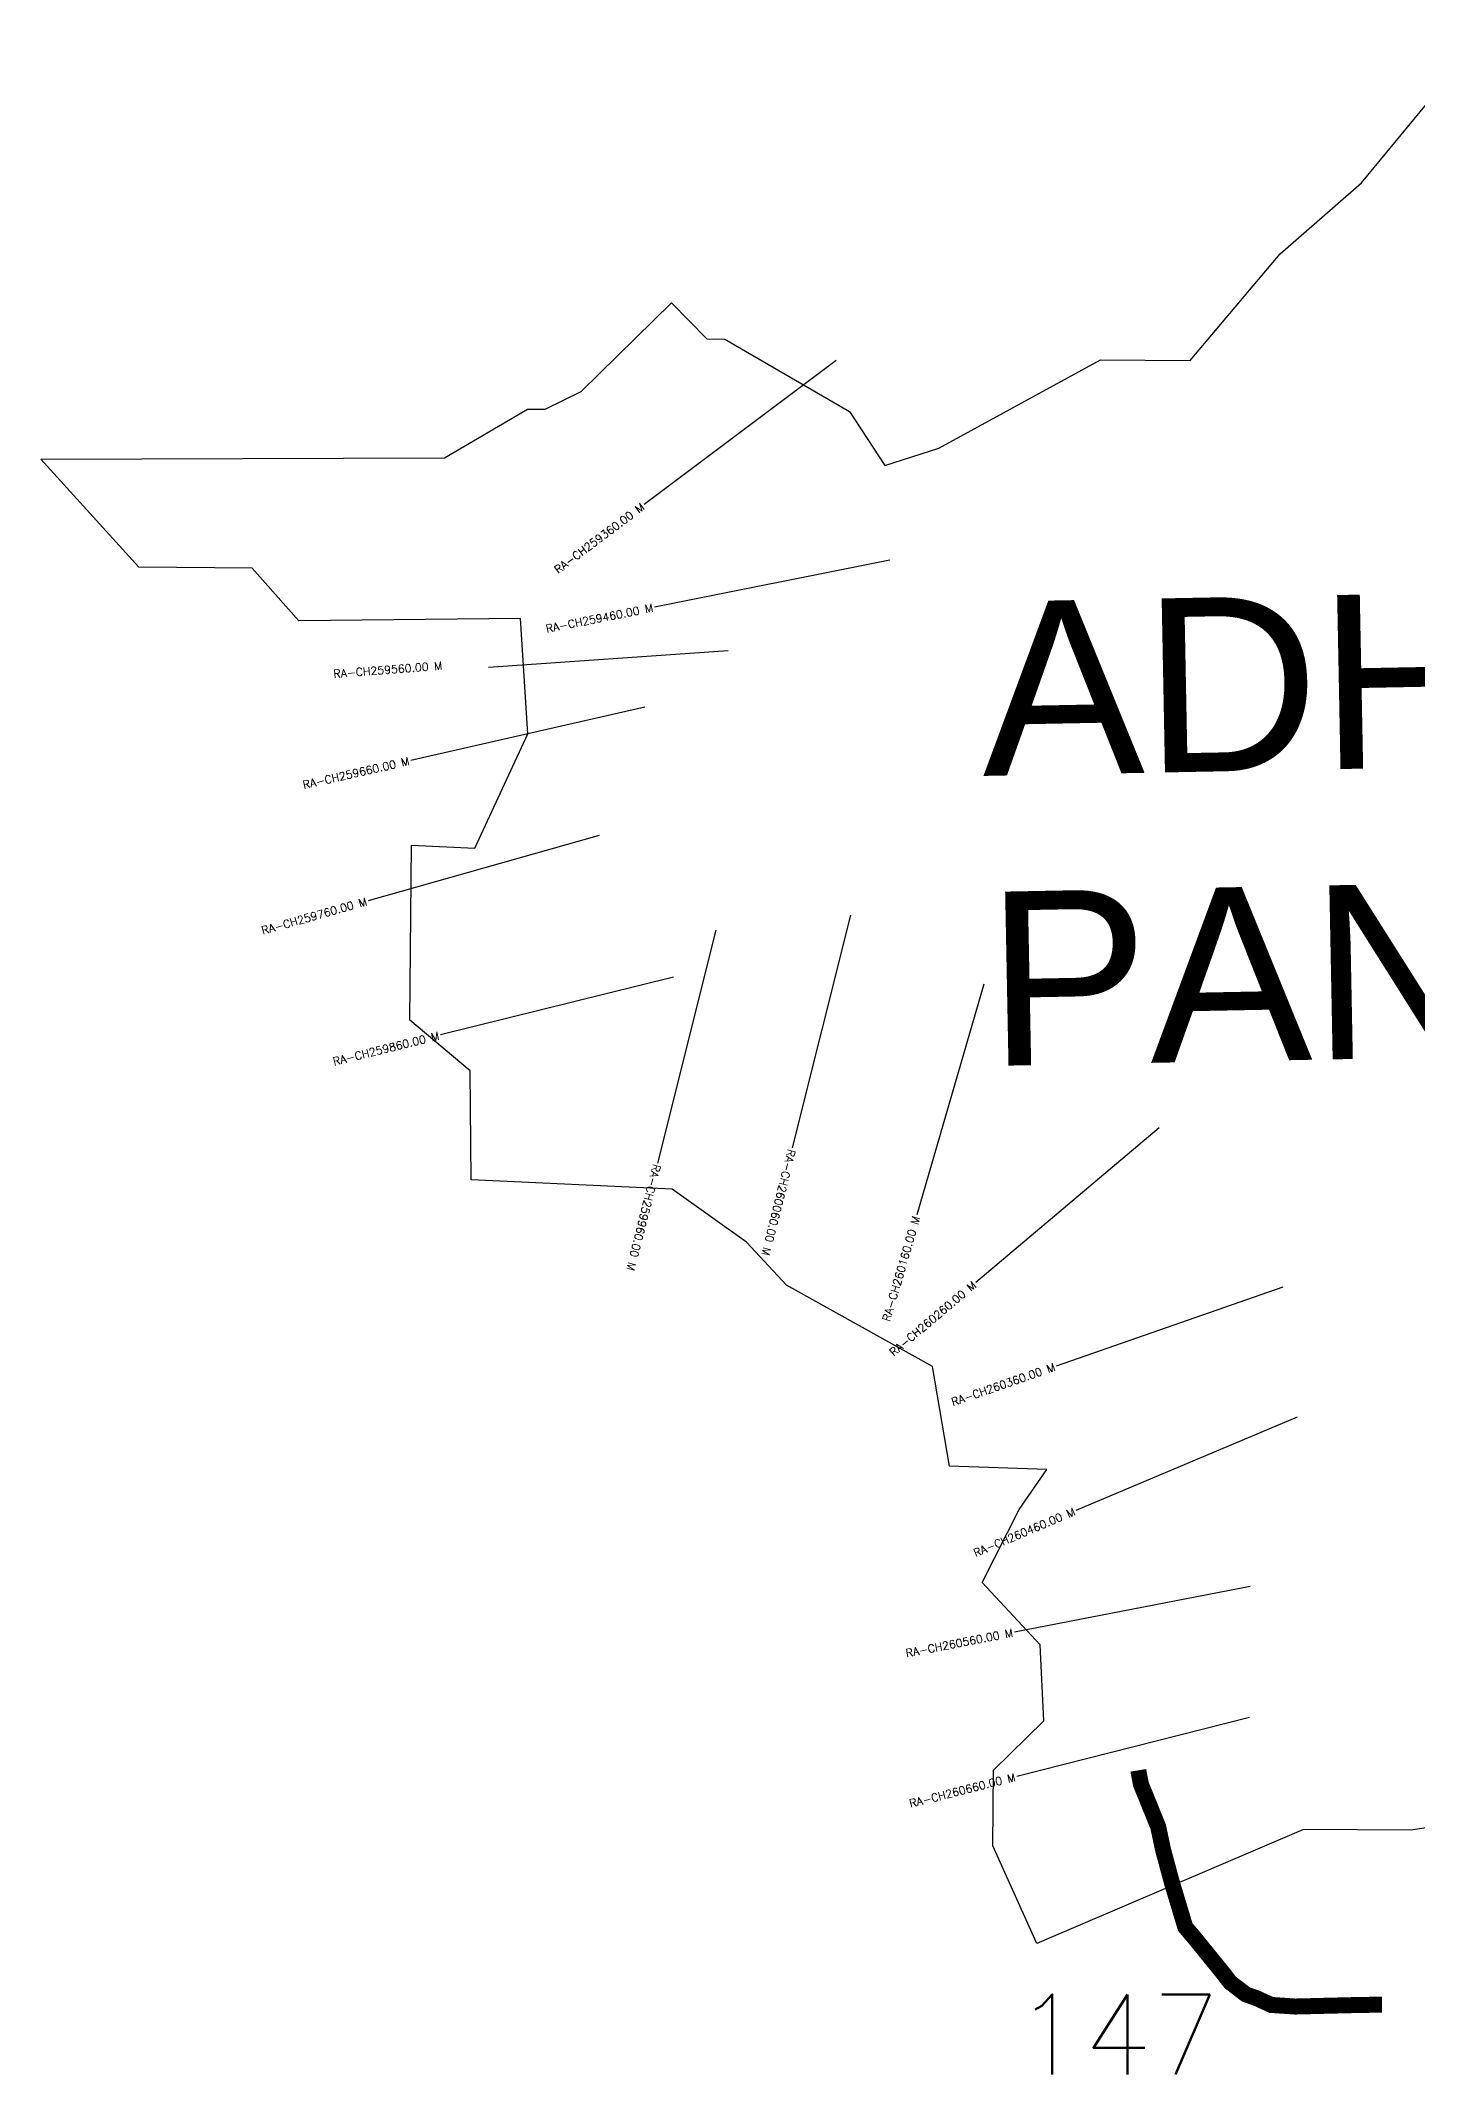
# Model space of a CAD drawing. Header units: metres. Extents: x 278790 to 280496, y 2034988 to 2036589.
# Drawn here: x 278790 to 279650, y 2034988 to 2036259 of the extents above; entities that cross this region are included whole.
import ezdxf
from ezdxf.enums import TextEntityAlignment as Align

# ---------------------------------------------------------------- set-up
doc = ezdxf.new("R2010")
doc.units = ezdxf.units.M
for name, color, linetype in [('ARTIFICIALLY PROTECTED', 4, 'Continuous'), ('CS', 134, 'Continuous'), ('CSMark', 6, 'Continuous'), ('VILLAGE NAME', 250, 'Continuous')]:
    doc.layers.add(name, color=color, linetype=linetype)
doc.styles.get("Standard").update_dxf_attribs({"font": 'simplex.shx'})

msp = doc.modelspace()

# ---------------------------------------------------------------- linework, layer by layer
at = {"color": 6, "flags": 128}
msp.add_lwpolyline([(279713.2, 2035151.3), (279646, 2035140.7), (279578.9, 2035141.2), (279412.1, 2035069.9), (279384.6, 2035131), (279385.1, 2035178.3), (279416.6, 2035209.1), (279414.3, 2035256.5), (279378, 2035295.4), (279401.1, 2035341), (279418.4, 2035366), (279357.6, 2035368.2), (279347, 2035430.5), (279255.7, 2035481.2), (279230.6, 2035508.1), (279184.3, 2035541.2), (279058.6, 2035547.1), (279058, 2035615.2), (279020.2, 2035646.8), (279021.4, 2035756.3), (279061, 2035754.4), (279094, 2035825.7), (279089.5, 2035897.9), (278951, 2035896.3), (278921.7, 2035929.2), (278851, 2035930), (278789.6, 2035997.4), (279042, 2035998.3), (279093.8, 2036028.7), (279104.9, 2036028.6), (279127.4, 2036039.6), (279183.8, 2036095.1), (279205.9, 2036072.6), (279217.2, 2036072.5), (279295.1, 2036027.1), (279317.2, 2035993.4), (279350.8, 2036004.3), (279451.9, 2036059.4), (279507.9, 2036059), (279564.3, 2036125.7), (279615, 2036170), (279688.4, 2036258.9)], dxfattribs=at)
at = {"layer": 'ARTIFICIALLY PROTECTED', "const_width": 10, "flags": 128}
msp.add_lwpolyline([(279475.6, 2035178.1), (279476, 2035175.7), (279477.3, 2035169.1), (279479.7, 2035163.3), (279488, 2035142.8), (279488, 2035142.8), (279491.1, 2035128.2), (279496.9, 2035106.8), (279502.1, 2035089.6), (279504.9, 2035080.2), (279511, 2035073), (279529.1, 2035050.7), (279533, 2035045.6), (279542.9, 2035038), (279549.3, 2035035.8), (279558.7, 2035031.5), (279573.7, 2035030.5), (279610.3, 2035031.4), (279627.6, 2035031.7), (279627.9, 2035031.7)], dxfattribs=at)
at = {"layer": 'CS'}
for p, q in [((279286.8, 2036059.1), (279166.8, 2035969.1)), ((279320.3, 2035934.3), (279173.2, 2035904.9)), ((279219.2, 2035877.7), (279069.5, 2035867.3)), ((279167.2, 2035842.4), (279020.9, 2035809.1)), ((279138.6, 2035762.3), (278994.2, 2035721.5)), ((279295.6, 2035712.5), (279259.3, 2035567)), ((279211.6, 2035703), (279175, 2035557.5)), ((279185.1, 2035673.8), (279039.5, 2035637.6)), ((279379.1, 2035669.3), (279337.2, 2035525.3)), ((279488.7, 2035579.5), (279374, 2035482.9)), ((279565.9, 2035480), (279424.2, 2035430.7)), ((279574.8, 2035398.8), (279436.6, 2035340.5)), ((279545.5, 2035292.9), (279398.2, 2035264.4)), ((279545, 2035211.2), (279399.7, 2035174.2))]:
    msp.add_line(p, q, dxfattribs=at)

# ---------------------------------------------------------------- texts
at = {"insert": (279398.2, 2035038.1), "char_height": 50, "attachment_point": 1}
msp.add_mtext_dynamic_manual_height_columns('147', width=84.374, gutter_width=1, heights=[74.2], dxfattribs=at)
at = {"layer": 'CSMark'}
for s, rotation, p in [('RA-CH259360.00 M', 36.8834, (279166, 2035968.5)), ('RA-CH259460.00 M', 11.2946, (279172.2, 2035904.7)), ('RA-CH259660.00 M', 12.8467, (279019.9, 2035808.9)), ('RA-CH259760.00 M', 15.7642, (278993.3, 2035721.2)), ('RA-CH259860.00 M', 13.9726, (279038.5, 2035637.3)), ('RA-CH260160.00 M', 73.7664, (279336.9, 2035524.3)), ('RA-CH260260.00 M', 40.1087, (279373.2, 2035482.3)), ('RA-CH260360.00 M', 19.1842, (279423.3, 2035430.4)), ('RA-CH260460.00 M', 22.8868, (279435.7, 2035340.1)), ('RA-CH260560.00 M', 10.9815, (279397.2, 2035264.2)), ('RA-CH260660.00 M', 14.2685, (279398.7, 2035174))]:
    msp.add_text(s, height=5, rotation=rotation, dxfattribs=at).set_placement(p, align=Align.MIDDLE_RIGHT)
for s, rotation, p in [('RA-CH259560.00 M', 4.4412, (278972.6, 2035863.2)), ('RA-CH260060.00 M', 255.9649, (279259, 2035566)), ('RA-CH259960.00 M', 255.8559, (279174.7, 2035556.6))]:
    msp.add_text(s, height=5, rotation=rotation, dxfattribs=at).set_placement(p, align=Align.MIDDLE_LEFT)
at = {"layer": 'VILLAGE NAME', "insert": (279376.4, 2035908.2), "char_height": 108.748, "attachment_point": 1, "rotation": 1.1028}
msp.add_mtext_dynamic_manual_height_columns('{\\fArial|b0|i0|c0|p34;ADHI PANGOLE}', width=726.929, gutter_width=543.7, heights=[0], dxfattribs=at)

doc.saveas('drawing.dxf')
